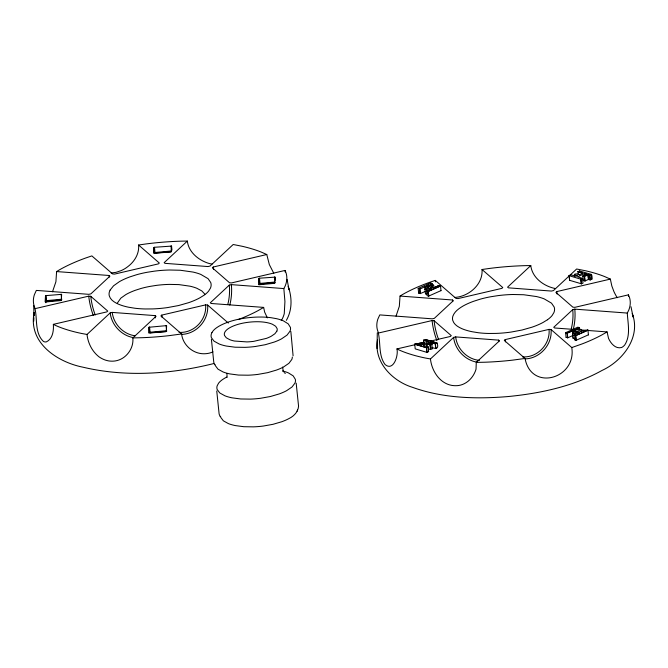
<?xml version="1.0" encoding="UTF-8"?>
<svg xmlns="http://www.w3.org/2000/svg" width="668" height="668" viewBox="0 0 668 668"><rect width="100%" height="100%" fill="white"/><g stroke="black" fill="none" stroke-linecap="round" stroke-linejoin="round"><path stroke-width="1" d="M213.76 363.559C171.225 374.172 125.935 377.345 82.999 367.2C57.189 362.073 27.864 342.676 34.168 312.432L33.993 315.956L33.709 305.46M33.742 321.208L33.918 317.667M631.001 306.737L633.105 317.033L632.262 313.609C641.238 337.131 622.726 360.845 602.06 370.431C573.194 386.43 540.245 393.444 507.655 396.592C475.808 399.214 442.876 398.262 412.515 387.34C392.517 381.161 373.629 362.19 377.512 339.837M377.069 348.613L377.286 332.864M416.298 343.419L414.719 344.22L426.384 347.719L428.146 346.926L423.161 345.406L426.601 343.811M423.662 340.154L428.547 341.69L421.475 344.93L419.679 344.362L423.128 342.767M430.142 342.241C423.312 342.918 440.287 346.041 426.802 343.895L427.086 346.675M582.438 278.397L580.768 279.074M414.811 344.154L426.376 347.619L428.046 346.876M423.42 344.755C424.28 341.106 419.571 342.525 418.193 343.87M428.455 341.832L423.579 340.221L425.332 339.478L436.897 342.943L435.227 343.686L430.15 342.333M414.728 344.145L415.204 348.863L426.86 352.362L428.631 351.577M428.079 348.779L430.476 349.498L432.246 348.713M425.341 339.503L436.997 343.068L435.227 343.786L430.342 342.317M584.634 273.646L586.42 274.189L584.634 273.646L577.553 276.794L582.538 278.381L583.014 283.098L581.444 283.8L569.595 280.318L569.203 275.533M569.595 280.318L569.119 275.6C571.791 273.17 574.964 278.088 577.628 275.567C570.397 274.556 577.235 272.861 579.315 274.782M579.532 270.949L577.962 271.742L582.855 273.212M578.054 271.609L582.939 273.145L579.306 274.757M582.538 278.381L580.768 279.174L569.111 275.675M586.42 274.189C576.501 278.656 589.593 274.64 591.289 274.398M582.888 275.784L583.364 280.502L585.059 280.936L588.399 279.449L590.103 279.884L591.865 279.174L591.389 274.456L579.54 270.974M45.516 295.648L45.132 301.827L45.666 301.986L61.264 300.533L61.648 294.346L45.516 295.648L45.908 302.746M148.997 327.253L148.647 332.873L149.181 333.031L165.731 331.695L166.282 331.445L166.633 325.825L166.098 325.667L148.997 327.253L149.515 332.28L150.116 332.748L166.658 331.411L166.098 325.667M153.916 247.519L153.573 253.139L154.099 253.306L170.649 251.97L171.208 251.719L171.551 246.1L154.475 247.277L153.916 247.519L154.442 252.554L155.034 253.013L171.584 251.677M258.933 278.439L258.549 284.618L259.084 284.777L274.69 283.324L275.066 277.136L259.493 278.197L258.933 278.439L259.451 283.474L260.052 283.933L275.099 282.723M432.263 285.294L432.071 283.441L430.367 282.973L418.168 288.426C421.566 290.471 424.806 284.1 428.455 287.532L425.007 289.227L426.51 289.678L427.094 295.673L428.597 296.124L440.997 290.622M425.099 289.085C427.787 288.576 428.564 296.375 425.491 293.803M432.062 283.508L430.384 284.159M439.01 285.495L440.513 286.046L428.305 291.465L426.61 291.031L431.745 288.609L430.05 288.175L430.242 290.037M440.421 285.921L428.113 291.382M579.69 329.575L579.498 327.646L577.795 327.186L565.596 332.706L567.291 333.14L572.601 330.852L579.265 332.848L572.593 330.752L567.09 333.056M572.885 335.511L567.767 337.783L566.08 337.273M572.526 333.365C581.043 334.501 570.113 334.802 575.732 335.67L587.94 330.251C589.001 328.322 567.558 336.614 581.11 329.449C577.945 328.765 568.201 333.157 579.398 327.596M575.624 334.468L572.526 333.299M425.65 291.29L420.339 293.578L418.652 293.068M426.702 290.956C434.96 288.626 431.353 286.572 426.702 289.661M428.447 287.599L424.982 286.656L425.265 289.444M430.493 284.209L433.682 285.236L433.958 288.1M433.574 285.186L432.096 285.912M433.682 285.236L432.096 286.013L428.614 284.944L426.852 285.829M574.513 338.559L572.919 338.008M574.371 330.059L579.498 327.646M581.001 329.466L581.394 332.305M587.848 330.126L575.54 335.586M574.046 335.169L574.522 339.878L576.025 340.329L588.424 334.827M227.07 377.37L226.945 373.521M293.093 355.793L290.847 331.495M220.524 416.273A39.888 14.679 -5.9 0 0 220.816 417.475L223.362 420.823L228.331 423.579A39.896 14.688 -5.9 0 0 235.311 425.583L243.845 426.71L253.422 426.852A39.905 14.688 -5.9 0 0 263.367 426.034L273.028 424.305L281.737 421.75A39.905 14.688 -5.9 0 0 288.968 418.569C293.87 416.206 298.187 411.839 298.563 406.161L296.183 383.14M396.032 316.148L399.33 306.295L400.04 296.066L402.37 294.63A130.92 48.196 -5.9 0 1 429.04 282.531L435.294 280.401L456.035 298.437L458.039 298.588L501.877 288.367L502.762 287.541L482.02 269.505L489.502 268.436A130.92 48.196 -5.9 0 1 526.835 265.613L530.776 265.588C532.246 277.93 543.994 286.347 555.517 288.584M117.309 303.13L120.841 298.137L125.893 294.555A45.858 16.884 -5.9 0 1 135.237 290.321L140.798 288.534A42.835 15.773 -5.9 0 1 149.958 286.397L156.412 285.378A45.85 16.884 -5.9 0 1 169.488 284.393L178.899 284.601L189.996 286.188A45.925 16.909 -5.9 0 1 196.751 288.234L201.803 290.914L204.826 294.12M52.496 291.791L55.903 281.779L56.605 271.567L58.934 270.131A130.911 48.196 -5.9 0 1 85.604 258.032L91.858 255.902L112.6 273.938L114.604 274.089L158.441 263.868L159.326 263.042L138.585 245.006L146.067 243.937A130.911 48.196 -5.9 0 1 183.399 241.115L187.341 241.081C188.401 250.742 196.208 258.165 204.75 261.864A25.25 21.075 39.8 0 0 212.057 264.094M286.363 320.339C292.375 309.877 292.133 297.385 288.133 286.28M281.261 320.456L282.155 319.095A25.334 9.335 89.7 0 0 284.259 313.693L284.927 301.552L283.85 288.568L285.111 286.129A130.928 48.196 -5.9 0 0 285.804 272.193L285.002 270.448L231.554 282.915L229.541 282.764L212.374 267.826L213.259 267.008L266.782 254.525L269.338 264.595L273.788 273.279M587.514 330.443L607.087 331.912L608.506 338.309C610.644 343.243 615.453 349.18 621.532 347.527A24.883 8.826 -76.9 0 0 624.747 344.964C630.817 335.586 627.887 323.554 627.285 313.067L628.546 310.628A130.928 48.196 -5.9 0 0 629.239 296.692L628.396 294.855L574.889 307.33L572.885 307.18L555.901 292.409L556.786 291.582L610.352 279.099L611.838 286.021L613.959 291.682A25.167 10.671 66.5 0 0 617.232 297.703M87.015 334.459L110.195 312.883L112.241 312.407L155.243 315.63L156.036 316.315L132.84 337.908C133.984 348.571 125.935 359.292 115.288 360.937A25.15 21.551 50.5 0 1 108.124 360.82L105.769 360.219A25.334 20.875 55.4 0 1 99.056 356.871C92.159 351.502 87.942 343.085 87.015 334.459L81.863 333.516A130.928 48.196 -5.9 0 1 56.187 325.725L53.348 324.356C53.824 330.585 52.747 338.785 46.484 341.816A25.275 9.385 78.4 0 1 43.437 341.44C33.6 332.088 38.318 316.69 33.901 305.092A131.12 48.271 -5.9 0 1 34.419 294.621L36.331 290.405L88.861 294.329L90.898 293.853L109.886 276.185L109.101 275.492L56.605 271.567M187.341 241.081L164.161 262.658L164.954 263.342L207.965 266.557L210.011 266.081L233.199 244.505L241.958 246.233A131.112 48.263 -5.9 0 1 261.246 252.086L266.782 254.525M283.85 288.568L231.345 284.635L229.299 285.119L210.311 302.788L211.105 303.481L263.651 307.405L264.628 312.056L267.35 317.868M430.451 358.958L453.63 337.382L455.676 336.906L498.679 340.129L499.472 340.814L476.276 362.407L476.034 369.195C473.687 377.161 467.149 384.2 458.674 385.503A24.883 19.255 36.2 0 1 451.543 385.352C439.335 383.014 431.703 370.64 430.451 358.958L425.299 358.015A130.936 48.196 -5.9 0 1 399.623 350.224L396.926 348.93C398.662 355.393 393.394 371.784 385.06 364.511C377.671 354.508 381.344 340.78 377.336 329.591A131.12 48.271 -5.9 0 1 377.854 319.12L379.766 314.904L432.296 318.828L434.334 318.352L453.321 300.683L452.537 299.99L400.04 296.066M530.776 265.588L507.596 287.156L508.39 287.841L551.401 291.064L553.446 290.588L576.634 269.004L585.393 270.732A131.12 48.271 -5.9 0 1 604.682 276.585L610.352 279.099M627.285 313.067L574.781 309.142L572.735 309.618L553.747 327.287L554.54 327.98L574.113 329.441M228.339 323.061L207.606 305.034L205.602 304.884L161.765 315.104L160.871 315.922L181.604 333.958C182.673 344.078 191.491 352.57 201.552 353.639A25.2 22.879 -49.3 0 0 209.017 353.213A25.209 22.286 -56.6 0 0 212.975 351.852M505.2 339.603L504.307 340.429L525.04 358.457C531.302 391.949 576.76 378.539 571.775 347.56L551.042 329.533L549.038 329.382L505.2 339.603A23.614 20.758 -49 0 0 505.551 341.857M547.459 319.755L543.109 322.427A52.714 19.405 -5.9 0 1 531.995 327.186L521.992 330.034L511.062 332.071A52.714 19.405 -5.9 0 1 496.015 333.407L488.65 333.466A49.273 18.136 -5.9 0 1 478.271 332.731L472.025 331.712A52.73 19.414 -5.9 0 1 461.688 328.581C457.956 326.894 453.873 324.473 452.704 320.264A52.805 19.439 -5.9 0 1 452.921 316.048C454.599 311.513 458.799 308.583 462.79 306.186A52.73 19.414 -5.9 0 1 473.529 301.318L479.925 299.256A49.265 18.136 -5.9 0 1 490.462 296.801L497.885 295.64A52.73 19.414 -5.9 0 1 512.915 294.496L523.737 294.747L536.504 296.559A52.805 19.439 -5.9 0 1 544.278 298.922L551.517 303.172L554.164 307.021A52.73 19.414 -5.9 0 1 553.881 312.632L552.119 315.513A49.265 18.136 -5.9 0 1 547.459 319.755M263.651 307.405L258.366 310.461A131.103 48.263 -5.9 0 1 238.334 319.554M607.087 331.912L601.801 334.96A131.103 48.263 -5.9 0 1 581.77 344.045L571.775 347.56M154.442 252.554L171.542 250.976M149.515 332.28L166.616 330.702M259.451 283.474L275.057 282.013M426.743 285.77L433.515 287.825L439.018 285.52M433.707 287.808L438.826 285.537M423.228 342.893L419.679 344.362M587.915 274.707L584.383 276.21M588.591 279.433L588.116 274.79C591.856 275.876 592.015 272.126 591.865 279.174M431.795 347.26C436.037 349.581 439.285 348.395 436.997 343.001M572.91 338.083L572.443 333.365L574.196 332.622L577.494 333.633L579.356 332.781M35.179 308.624L88.744 296.141L90.748 296.291L107.74 311.063L106.855 311.881L53.348 324.356M378.547 333.006L432.087 320.556L434.091 320.707L451.267 335.645L450.382 336.463L430.209 341.164M396.926 348.93L415.079 344.696M417.099 344.229L420.122 343.519M422.143 343.051L424.155 342.575M181.604 333.958L169.472 335.603A131.103 48.263 -5.9 0 1 141.432 337.724L132.84 337.908M525.04 358.457L512.907 360.102A131.103 48.263 -5.9 0 1 484.859 362.223L476.276 362.407M111.138 272.987L116.032 272.344L120.858 270.715A25.376 22.328 -37.9 0 0 127.671 266.741C134.46 261.772 139.445 253.64 138.585 245.006M61.64 299.222L46.034 300.683L46.635 301.143L61.681 299.932L61.122 294.187M416.306 343.452L418.176 343.845M454.741 297.435C468.736 296.625 483.248 284.368 482.02 269.505M581.327 329.984L585.452 330.293M428.614 284.944L431.904 286.029L432.096 287.883M428.472 343.051L431.662 344.078L429.992 344.755L426.794 343.795L426.894 346.692M284.284 372.619L285.311 373.454M214.67 364.786L213.785 362.348L211.405 339.327M220.006 416.431L219.121 413.993L216.749 390.98M283.357 371.817L282.606 367.074M288.342 287.131L288.977 289.695L287.106 279.366M435.294 280.401L435.519 281.846M285.002 270.448L285.194 272.043M589.811 275.224L590.287 279.867M589.619 275.241L590.103 279.884M587.923 274.807L588.399 279.449M584.634 273.746L584.826 275.608M584.575 276.293L585.059 280.936M584.391 276.31L584.867 280.952M587.949 330.184L588.424 334.893M580.96 279.157L581.444 283.8M580.768 279.174L581.252 283.816M577.97 271.676L578.254 274.531M574.346 274.54L574.538 276.469M575.732 335.67L576.217 340.313M575.549 335.687L576.025 340.329M572.601 330.852L572.885 333.633M572.409 330.869L572.793 334.584M567.291 333.14L567.767 337.783M567.099 333.157L567.575 337.799M565.596 332.631L566.072 337.348M440.521 285.971L440.997 290.689M432.096 286.013L432.288 287.866M430.242 288.159L430.434 290.021M435.419 343.769L435.895 348.42M435.227 343.786L435.711 348.429M428.622 285.044L428.814 286.898M428.305 291.465L428.789 296.108M428.121 291.482L428.597 296.124M431.77 344.062L432.246 348.779M425.165 286.639L425.458 289.428M425.007 289.161L425.483 293.87M430.184 344.838L430.668 349.481M430 344.855L430.476 349.498M428.146 346.926L428.622 351.644M426.568 347.702L427.052 352.345M426.384 347.719L426.86 352.362M419.855 288.927L420.339 293.578M419.671 288.943L420.147 293.594M423.963 343.936L423.579 340.221L423.955 344.012M418.168 288.426L418.644 293.143M275.066 277.136L275.383 280.159M274.54 276.978L274.849 280.001M259.493 278.197L260.052 283.933M171.551 246.1L171.968 250.124M171.025 245.941L171.434 249.966M154.475 247.277L155.034 253.013M149.548 327.003L150.116 332.748M46.075 295.406L46.635 301.143M628.396 294.855L628.505 296.3M551.042 329.533A25.175 22.127 -49 0 1 525.173 358.883M436.922 340.672A25.434 7.699 76.9 0 1 432.087 320.556M476.551 362.081A25.175 21.034 47.1 0 1 453.63 337.382M574.781 309.142A25.175 10.262 -85.7 0 1 573.219 329.558M557.087 294.062A25.175 7.624 76.9 0 1 556.786 291.59M549.038 329.382A23.614 20.758 -49 0 1 522.493 356.846M438.634 339.586A23.873 7.223 76.9 0 1 434.091 320.707M452.537 299.99A25.175 10.262 -85.7 0 1 452.679 301.644M479.432 360.361A23.614 19.731 47.1 0 1 455.676 336.906M498.679 340.129A23.614 19.731 47.1 0 1 498.787 341.649M572.735 309.618A23.614 9.628 -85.7 0 1 571.274 328.773M95.24 314.954A23.614 7.148 76.9 0 1 90.756 296.291M93.244 315.279A25.175 7.624 76.9 0 1 88.744 296.141M205.594 304.884A23.614 20.758 -49 0 1 179.049 332.33M162.115 317.35A23.614 20.758 -49 0 1 161.765 315.104M207.606 305.034A25.175 22.127 -49 0 1 181.738 334.376M213.56 269.505A25.434 7.699 76.9 0 1 213.259 267.008M109.093 275.492A25.175 10.254 -85.7 0 1 109.235 277.136M231.345 284.635A25.175 10.262 -85.7 0 1 229.784 305.051M229.299 285.119A23.614 9.619 -85.7 0 1 227.838 304.266M133.107 337.565A25.175 21.034 47.1 0 1 110.195 312.883M135.245 335.779A23.614 19.731 47 0 1 112.241 312.407M155.243 315.63A23.614 19.731 47 0 1 155.36 317.893M226.819 377.053A40.573 14.938 -5.9 0 0 224.673 378.213L222.753 379.424A38.034 14.003 -5.9 0 0 218.561 383.223L217.167 385.803A40.639 14.963 -5.9 0 0 217.2 389.561L219.789 392.968L224.857 395.773A40.648 14.963 -5.9 0 0 231.971 397.819L240.664 398.971L250.425 399.113A40.656 14.963 -5.9 0 0 260.553 398.278L270.39 396.516L279.274 393.911A40.656 14.963 -5.9 0 0 286.63 390.671L292.008 386.997L294.939 383.14A40.648 14.963 -5.9 0 0 295.331 379.341L293.168 375.859L288.493 372.944A40.639 14.963 -5.9 0 0 282.539 370.957M215.188 364.628A39.888 14.688 -5.9 0 0 215.472 365.83L218.019 369.17L222.995 371.926A39.905 14.688 -5.9 0 0 229.967 373.938L238.509 375.065L248.087 375.199A39.905 14.688 -5.9 0 0 258.023 374.381L267.693 372.652L276.402 370.097A39.905 14.688 -5.9 0 0 283.633 366.916L288.902 363.317L291.782 359.526A39.905 14.688 -5.9 0 0 292.317 357.013M297.527 409.91A39.896 14.688 -5.9 0 1 297.118 411.171M110.095 290.112L109.485 291.557A52.805 19.439 -5.9 0 0 109.268 295.774C110.437 299.974 114.52 302.395 118.253 304.082A52.73 19.414 -5.9 0 0 128.59 307.222L134.836 308.232A49.273 18.136 -5.9 0 0 145.215 308.967L152.58 308.917A52.714 19.405 -5.9 0 0 167.626 307.572L178.565 305.543L188.568 302.696A52.714 19.405 -5.9 0 0 199.674 297.936L204.024 295.256A49.273 18.136 -5.9 0 0 208.683 291.014L210.445 288.133A52.73 19.414 -5.9 0 0 210.729 282.522L208.082 278.673L200.834 274.423A52.805 19.439 -5.9 0 0 193.069 272.068L180.302 270.248L169.488 270.006A52.73 19.414 -5.9 0 0 154.45 271.141L147.027 272.302A49.257 18.136 -5.9 0 0 136.489 274.765L130.093 276.819A52.73 19.414 -5.9 0 0 119.355 281.687L113.552 285.812L110.095 290.112M211.94 332.597L211.38 333.9A41.082 15.122 -5.9 0 0 211.405 337.699L214.027 341.139L219.154 343.978A41.09 15.13 -5.9 0 0 226.335 346.049L235.136 347.21L244.997 347.352A41.099 15.13 -5.9 0 0 255.234 346.508L265.179 344.73L274.156 342.091A41.099 15.13 -5.9 0 0 281.595 338.818L287.031 335.111L289.995 331.203A41.09 15.13 -5.9 0 0 290.396 327.37L288.209 323.846L283.474 320.899A41.082 15.122 -5.9 0 0 276.602 318.694L271.058 317.701A38.452 14.153 -5.9 0 0 261.647 317.041L258.316 317.049A41.015 15.097 -5.9 0 0 244.688 318.177L241.332 318.719A38.443 14.153 -5.9 0 0 231.788 320.949L228.865 321.867A41.015 15.097 -5.9 0 0 218.962 326.226L217.025 327.445A38.452 14.153 -5.9 0 0 212.783 331.286L211.94 332.597M276.853 331.161L274.882 333.758L271.266 336.229A27.355 10.07 -5.9 0 1 266.307 338.409L253.715 341.348A27.355 10.07 -5.9 0 1 246.901 341.907L234.485 341.039A27.355 10.07 -5.9 0 1 229.7 339.661L226.285 337.774L224.54 335.486A27.296 10.053 -5.9 0 1 224.891 332.088L225.458 331.219A25.593 9.419 -5.9 0 1 228.281 328.664L229.567 327.846A27.305 10.053 -5.9 0 1 236.163 324.949L238.109 324.331A25.584 9.419 -5.9 0 1 244.463 322.853L246.692 322.494A27.305 10.053 -5.9 0 1 255.761 321.742L257.982 321.734A25.593 9.419 -5.9 0 1 264.244 322.176L266.148 322.469A27.296 10.053 -5.9 0 1 272.511 324.297L275.659 326.268L277.12 328.606A27.355 10.07 -5.9 0 1 276.853 331.161"/></g></svg>
